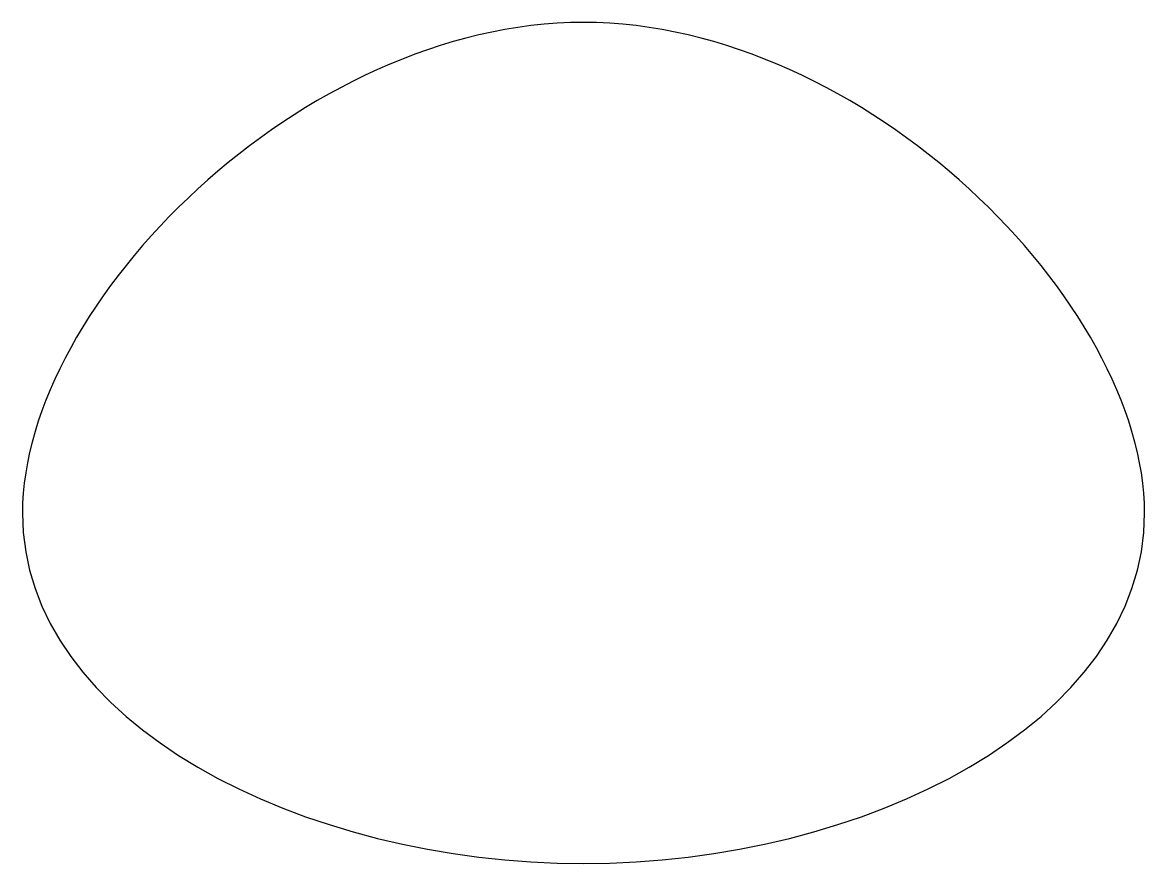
# Model space of a CAD drawing. Extents: x -13.3 to 13.3, y -6.7 to 13.3.
import ezdxf

# ---------------------------------------------------------------- set-up
doc = ezdxf.new("R2010")
doc.units = 0
doc.header["$MEASUREMENT"] = 0
doc.layers.add('DEFAULT', color=18, linetype='CONTINUOUS')

msp = doc.modelspace()

# ---------------------------------------------------------------- linework, layer by layer
at = {"layer": 'DEFAULT'}
msp.add_open_spline([(-13.333, 1.667), (-13.333, 6.667), (0, 20), (20, 0), (0, -10), (-13.333, -3.333), (-13.333, 1.667)], degree=3, dxfattribs=at)

doc.saveas('drawing.dxf')
